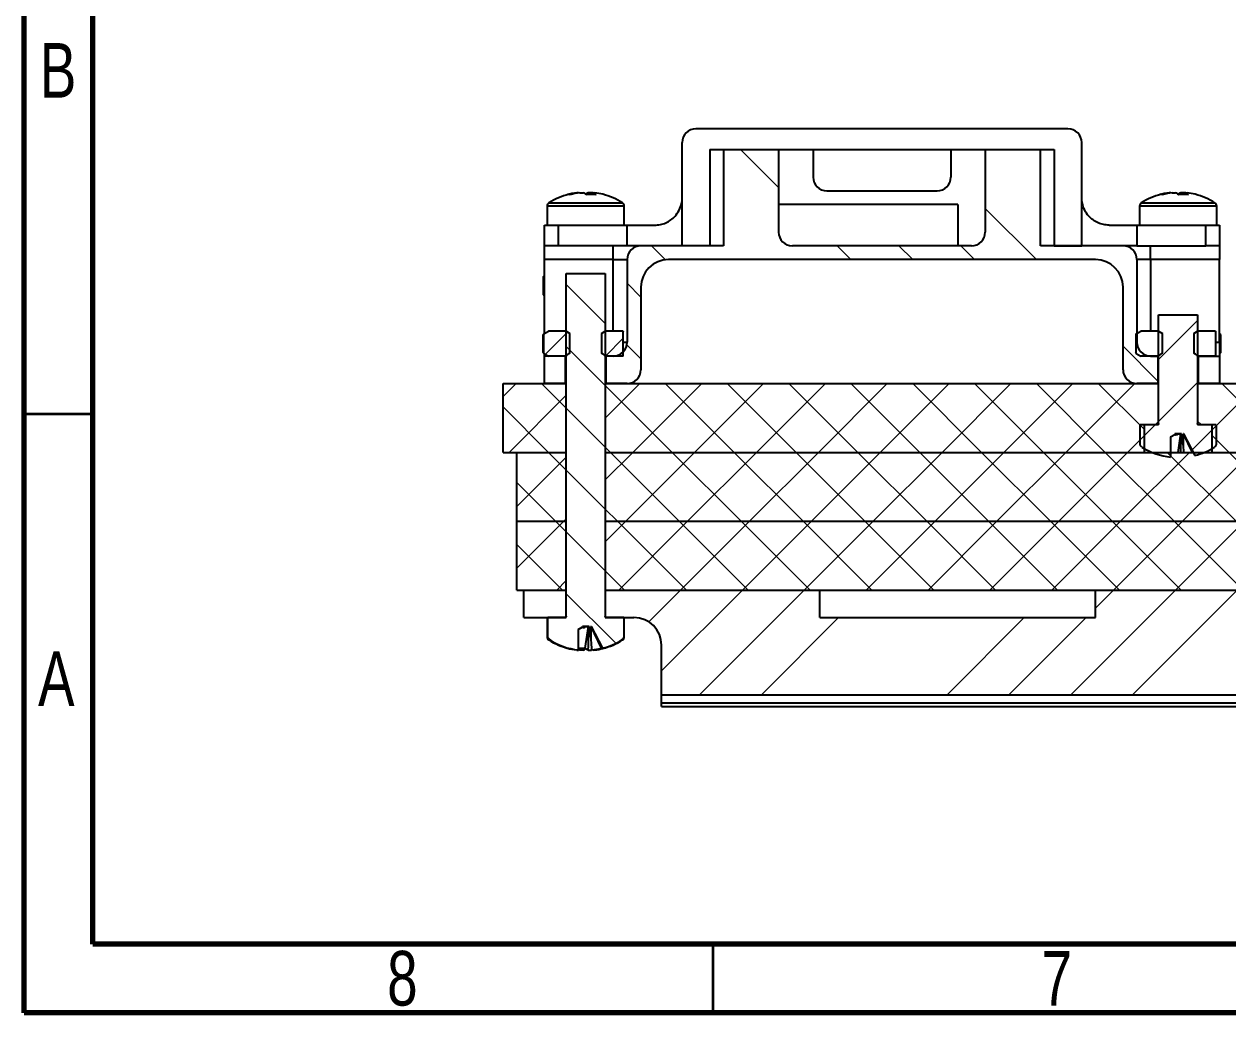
# Model space of a CAD drawing. Header units: millimetres. Extents: x 15 to 415, y 5 to 292.
# Drawn here: x 15 to 102.4, y 5 to 76.8 of the extents above; entities that cross this region are included whole.
import ezdxf

# ---------------------------------------------------------------- set-up
doc = ezdxf.new("R2010")
doc.units = ezdxf.units.MM
doc.styles.add('SLDTEXTSTYLE0', font='TXT', dxfattribs={"width": 0.75})

msp = doc.modelspace()

# ---------------------------------------------------------------- hatches: boundary and pattern name
at = {"linetype": 'Continuous', "lineweight": 18}
h = msp.add_hatch(dxfattribs=at)
h.set_pattern_fill('ANSI34', angle=90, style=0)
edge = h.paths.add_edge_path(flags=0)
edge.add_arc((83.771, 61.715), 1, 270, 360, ccw=False)
edge.add_line((83.771, 60.715), (70.771, 60.715))
edge.add_arc((70.771, 61.715), 1, 180, 270, ccw=False)
edge.add_line((69.771, 61.715), (69.771, 67.715))
edge.add_line((69.771, 67.715), (65.771, 67.715))
edge.add_line((65.771, 67.715), (65.771, 60.715))
edge.add_line((65.771, 60.715), (59.771, 60.715))
edge.add_arc((59.771, 59.715), 1, 90, 180)
edge.add_line((58.771, 59.715), (58.771, 53.715))
edge.add_arc((57.771, 53.715), 1, 270, 360, ccw=False)
edge.add_line((57.771, 52.715), (57.238, 52.715))
edge.add_line((57.238, 52.715), (57.238, 50.715))
edge.add_line((57.238, 50.715), (58.771, 50.715))
edge.add_arc((58.771, 51.715), 1, 270, 360)
edge.add_line((59.771, 51.715), (59.771, 57.715))
edge.add_arc((61.771, 57.715), 2, 90, 180, ccw=False)
edge.add_line((61.771, 59.715), (92.771, 59.715))
edge.add_arc((92.771, 57.715), 2, 0, 90, ccw=False)
edge.add_line((94.771, 57.715), (94.771, 51.715))
edge.add_arc((95.771, 51.715), 1, 180, 270)
edge.add_line((95.771, 50.715), (97.304, 50.715))
edge.add_line((97.304, 50.715), (97.304, 52.715))
edge.add_line((97.304, 52.715), (96.771, 52.715))
edge.add_arc((96.771, 53.715), 1, 180, 270, ccw=False)
edge.add_line((95.771, 53.715), (95.771, 59.715))
edge.add_arc((94.771, 59.715), 1, 0, 90)
edge.add_line((94.771, 60.715), (88.771, 60.715))
edge.add_line((88.771, 60.715), (88.771, 67.715))
edge.add_line((88.771, 67.715), (84.771, 67.715))
edge.add_line((84.771, 67.715), (84.771, 61.715))
h = msp.add_hatch(dxfattribs=at)
h.set_pattern_fill('ANSI31', angle=90, style=0)
edge = h.paths.add_edge_path(flags=0)
edge.add_line((57.185, 58.715), (54.357, 58.715))
edge.add_line((54.357, 58.715), (54.357, 33.815))
edge.add_spline(control_points=[(54.357, 33.815), (54.357, 33.805), (54.355, 33.794), (54.351, 33.784), (54.348, 33.774), (54.342, 33.764), (54.336, 33.756), (54.329, 33.747), (54.321, 33.739), (54.311, 33.733), (54.302, 33.727), (54.291, 33.722), (54.28, 33.719), (54.27, 33.717), (54.261, 33.715), (54.251, 33.715)], knot_values=[0, 0, 0, 0, 0.000032, 0.000032, 0.000032, 0.000064, 0.000064, 0.000064, 0.000097, 0.000097, 0.000097, 0.000132, 0.000132, 0.000132, 0.000161, 0.000161, 0.000161, 0.000161], weights=[1, 1, 1, 1, 1, 1, 1, 1, 1, 1, 1, 1, 1, 1, 1, 1], degree=3, periodic=0)
edge.add_line((54.251, 33.715), (53.016, 33.715))
edge.add_line((53.016, 33.715), (53.016, 32.319))
edge.add_spline(control_points=[(53.016, 32.319), (53.016, 32.289), (53.021, 32.259), (53.031, 32.23), (53.041, 32.202), (53.056, 32.174), (53.075, 32.151), (53.094, 32.127), (53.118, 32.107), (53.144, 32.091)], knot_values=[0, 0, 0, 0, 0.00009, 0.00009, 0.00009, 0.000181, 0.000181, 0.000181, 0.000272, 0.000272, 0.000272, 0.000272], weights=[1, 1, 1, 1, 1, 1, 1, 1, 1, 1], degree=3, periodic=0)
edge.add_arc((55.771, 36.315), 4.975, 238.12284, 263.71195)
edge.add_line((55.226, 31.37), (55.226, 32.839))
edge.add_line((55.226, 32.839), (55.52, 33.016))
edge.add_spline(control_points=[(55.52, 33.016), (55.522, 33.032), (55.525, 33.049), (55.528, 33.065)], knot_values=[0.000017, 0.000017, 0.000017, 0.000017, 0.000068, 0.000068, 0.000068, 0.000068], weights=[1, 1, 1, 1], degree=3, periodic=0)
edge.add_spline(control_points=[(55.528, 33.065), (55.688, 33.088), (55.853, 33.088), (56.014, 33.065)], knot_values=[0.000001, 0.000001, 0.000001, 0.000001, 0.000488, 0.000488, 0.000488, 0.000488], weights=[1, 1, 1, 1], degree=3, periodic=0)
edge.add_spline(control_points=[(56.014, 33.065), (56.058, 32.788), (56.094, 32.509), (56.128, 32.23)], knot_values=[0.00447, 0.00447, 0.00447, 0.00447, 0.005315, 0.005315, 0.005315, 0.005315], weights=[1, 1, 1, 1], degree=3, periodic=0)
edge.add_line((56.128, 32.23), (56.128, 33.065))
edge.add_line((56.128, 33.065), (56.167, 33.065))
edge.add_line((56.167, 33.065), (56.989, 31.492))
edge.add_arc((55.771, 36.315), 4.975, 284.17333, 301.87716)
edge.add_spline(control_points=[(58.398, 32.091), (58.424, 32.107), (58.448, 32.128), (58.467, 32.152), (58.486, 32.176), (58.501, 32.203), (58.511, 32.231), (58.521, 32.259), (58.526, 32.289), (58.526, 32.319)], knot_values=[0.000124, 0.000124, 0.000124, 0.000124, 0.000218, 0.000218, 0.000218, 0.000309, 0.000309, 0.000309, 0.000399, 0.000399, 0.000399, 0.000399], weights=[1, 1, 1, 1, 1, 1, 1, 1, 1, 1], degree=3, periodic=0)
edge.add_line((58.526, 32.319), (58.526, 33.715))
edge.add_line((58.526, 33.715), (57.291, 33.715))
edge.add_spline(control_points=[(57.291, 33.715), (57.278, 33.715), (57.266, 33.717), (57.255, 33.721), (57.243, 33.725), (57.232, 33.731), (57.222, 33.739), (57.213, 33.747), (57.205, 33.756), (57.198, 33.766), (57.193, 33.776), (57.189, 33.787), (57.186, 33.798), (57.186, 33.804), (57.185, 33.81), (57.185, 33.815)], knot_values=[0, 0, 0, 0, 0.000037, 0.000037, 0.000037, 0.000074, 0.000074, 0.000074, 0.00011, 0.00011, 0.00011, 0.000144, 0.000144, 0.000144, 0.000161, 0.000161, 0.000161, 0.000161], weights=[1, 1, 1, 1, 1, 1, 1, 1, 1, 1, 1, 1, 1, 1, 1, 1], degree=3, periodic=0)
edge.add_line((57.185, 33.815), (57.185, 58.715))
h = msp.add_hatch(dxfattribs=at)
h.set_pattern_fill('ANSI31', style=0)
edge = h.paths.add_edge_path(flags=0)
edge.add_line((100.185, 55.715), (97.357, 55.715))
edge.add_line((97.357, 55.715), (97.357, 47.815))
edge.add_spline(control_points=[(97.357, 47.815), (97.357, 47.805), (97.355, 47.794), (97.351, 47.784), (97.348, 47.774), (97.342, 47.764), (97.336, 47.756), (97.329, 47.747), (97.321, 47.739), (97.311, 47.733), (97.302, 47.727), (97.291, 47.722), (97.28, 47.719), (97.27, 47.717), (97.261, 47.715), (97.251, 47.715)], knot_values=[0, 0, 0, 0, 0.000032, 0.000032, 0.000032, 0.000064, 0.000064, 0.000064, 0.000097, 0.000097, 0.000097, 0.000132, 0.000132, 0.000132, 0.000161, 0.000161, 0.000161, 0.000161], weights=[1, 1, 1, 1, 1, 1, 1, 1, 1, 1, 1, 1, 1, 1, 1, 1], degree=3, periodic=0)
edge.add_line((97.251, 47.715), (96.016, 47.715))
edge.add_line((96.016, 47.715), (96.016, 46.319))
edge.add_spline(control_points=[(96.016, 46.319), (96.016, 46.289), (96.021, 46.259), (96.031, 46.23), (96.041, 46.202), (96.056, 46.174), (96.075, 46.151), (96.094, 46.127), (96.118, 46.107), (96.144, 46.091)], knot_values=[0, 0, 0, 0, 0.00009, 0.00009, 0.00009, 0.000181, 0.000181, 0.000181, 0.000272, 0.000272, 0.000272, 0.000272], weights=[1, 1, 1, 1, 1, 1, 1, 1, 1, 1], degree=3, periodic=0)
edge.add_arc((98.771, 50.315), 4.975, 238.12284, 263.71195)
edge.add_line((98.226, 45.37), (98.226, 46.839))
edge.add_line((98.226, 46.839), (98.52, 47.016))
edge.add_spline(control_points=[(98.52, 47.016), (98.522, 47.032), (98.525, 47.049), (98.528, 47.065)], knot_values=[0.000017, 0.000017, 0.000017, 0.000017, 0.000068, 0.000068, 0.000068, 0.000068], weights=[1, 1, 1, 1], degree=3, periodic=0)
edge.add_spline(control_points=[(98.528, 47.065), (98.688, 47.088), (98.853, 47.088), (99.014, 47.065)], knot_values=[0.000001, 0.000001, 0.000001, 0.000001, 0.000488, 0.000488, 0.000488, 0.000488], weights=[1, 1, 1, 1], degree=3, periodic=0)
edge.add_spline(control_points=[(99.014, 47.065), (99.058, 46.788), (99.094, 46.509), (99.128, 46.23)], knot_values=[0.00447, 0.00447, 0.00447, 0.00447, 0.005315, 0.005315, 0.005315, 0.005315], weights=[1, 1, 1, 1], degree=3, periodic=0)
edge.add_line((99.128, 46.23), (99.128, 47.065))
edge.add_line((99.128, 47.065), (99.167, 47.065))
edge.add_line((99.167, 47.065), (99.989, 45.492))
edge.add_arc((98.771, 50.315), 4.975, 284.17333, 301.87716)
edge.add_spline(control_points=[(101.398, 46.091), (101.424, 46.107), (101.448, 46.128), (101.467, 46.152), (101.486, 46.176), (101.501, 46.203), (101.511, 46.231), (101.521, 46.259), (101.526, 46.289), (101.526, 46.319)], knot_values=[0.000124, 0.000124, 0.000124, 0.000124, 0.000218, 0.000218, 0.000218, 0.000309, 0.000309, 0.000309, 0.000399, 0.000399, 0.000399, 0.000399], weights=[1, 1, 1, 1, 1, 1, 1, 1, 1, 1], degree=3, periodic=0)
edge.add_line((101.526, 46.319), (101.526, 47.715))
edge.add_line((101.526, 47.715), (100.291, 47.715))
edge.add_spline(control_points=[(100.291, 47.715), (100.278, 47.715), (100.266, 47.717), (100.255, 47.721), (100.243, 47.725), (100.232, 47.731), (100.222, 47.739), (100.213, 47.747), (100.205, 47.756), (100.198, 47.766), (100.193, 47.776), (100.189, 47.787), (100.186, 47.798), (100.186, 47.804), (100.185, 47.81), (100.185, 47.815)], knot_values=[0, 0, 0, 0, 0.000037, 0.000037, 0.000037, 0.000074, 0.000074, 0.000074, 0.00011, 0.00011, 0.00011, 0.000144, 0.000144, 0.000144, 0.000161, 0.000161, 0.000161, 0.000161], weights=[1, 1, 1, 1, 1, 1, 1, 1, 1, 1, 1, 1, 1, 1, 1, 1], degree=3, periodic=0)
edge.add_line((100.185, 47.815), (100.185, 55.715))
h = msp.add_hatch(dxfattribs=at)
h.set_pattern_fill('ANSI31', style=0)
edge = h.paths.add_edge_path(flags=0)
edge.add_spline(control_points=[(53.067, 54.515), (52.955, 54.452), (52.843, 54.388), (52.731, 54.324)], knot_values=[0.003177, 0.003177, 0.003177, 0.003177, 0.003563, 0.003563, 0.003563, 0.003563], weights=[1, 1, 1, 1], degree=3, periodic=0)
edge.add_line((52.731, 54.324), (52.731, 52.906))
edge.add_spline(control_points=[(52.731, 52.906), (52.843, 52.842), (52.955, 52.779), (53.067, 52.715)], knot_values=[0.002025, 0.002025, 0.002025, 0.002025, 0.00241, 0.00241, 0.00241, 0.00241], weights=[1, 1, 1, 1], degree=3, periodic=0)
edge.add_line((53.067, 52.715), (54.357, 52.715))
edge.add_line((54.357, 52.715), (54.357, 52.741))
edge.add_spline(control_points=[(54.357, 52.741), (54.422, 52.784), (54.487, 52.826), (54.552, 52.869), (54.576, 52.884), (54.601, 52.9), (54.625, 52.916)], knot_values=[0.003622, 0.003622, 0.003622, 0.003622, 0.003856, 0.003856, 0.003856, 0.003943, 0.003943, 0.003943, 0.003943], weights=[1, 1, 1, 1, 1, 1, 1], degree=3, periodic=0)
edge.add_line((54.625, 52.916), (54.625, 54.34))
edge.add_spline(control_points=[(54.625, 54.34), (54.535, 54.398), (54.446, 54.456), (54.357, 54.515)], knot_values=[0.006125, 0.006125, 0.006125, 0.006125, 0.006449, 0.006449, 0.006449, 0.006449], weights=[1, 1, 1, 1], degree=3, periodic=0)
edge.add_line((54.357, 54.515), (53.067, 54.515))
h = msp.add_hatch(dxfattribs=at)
h.set_pattern_fill('ANSI31', style=0)
edge = h.paths.add_edge_path(flags=0)
edge.add_spline(control_points=[(58.496, 54.503), (58.489, 54.507), (58.482, 54.511), (58.475, 54.515)], knot_values=[0.002024, 0.002024, 0.002024, 0.002024, 0.002048, 0.002048, 0.002048, 0.002048], weights=[1, 1, 1, 1], degree=3, periodic=0)
edge.add_line((58.475, 54.515), (57.185, 54.515))
edge.add_spline(control_points=[(57.185, 54.515), (57.096, 54.456), (57.006, 54.398), (56.916, 54.34)], knot_values=[0.00324, 0.00324, 0.00324, 0.00324, 0.00356, 0.00356, 0.00356, 0.00356], weights=[1, 1, 1, 1], degree=3, periodic=0)
edge.add_line((56.916, 54.34), (56.916, 52.916))
edge.add_spline(control_points=[(56.916, 52.916), (56.996, 52.865), (57.075, 52.813), (57.155, 52.761), (57.165, 52.754), (57.175, 52.747), (57.185, 52.741)], knot_values=[0.006488, 0.006488, 0.006488, 0.006488, 0.006771, 0.006771, 0.006771, 0.006807, 0.006807, 0.006807, 0.006807], weights=[1, 1, 1, 1, 1, 1, 1], degree=3, periodic=0)
edge.add_line((57.185, 52.741), (57.185, 52.715))
edge.add_line((57.185, 52.715), (58.475, 52.715))
edge.add_spline(control_points=[(58.475, 52.715), (58.482, 52.719), (58.489, 52.723), (58.496, 52.727)], knot_values=[0.00351, 0.00351, 0.00351, 0.00351, 0.003534, 0.003534, 0.003534, 0.003534], weights=[1, 1, 1, 1], degree=3, periodic=0)
edge.add_line((58.496, 52.727), (58.496, 54.503))
h = msp.add_hatch(dxfattribs=at)
h.set_pattern_fill('ANSI31', style=0)
edge = h.paths.add_edge_path(flags=0)
edge.add_spline(control_points=[(96.067, 54.515), (95.955, 54.452), (95.843, 54.388), (95.731, 54.324)], knot_values=[0.003177, 0.003177, 0.003177, 0.003177, 0.003563, 0.003563, 0.003563, 0.003563], weights=[1, 1, 1, 1], degree=3, periodic=0)
edge.add_line((95.731, 54.324), (95.731, 52.906))
edge.add_spline(control_points=[(95.731, 52.906), (95.843, 52.842), (95.955, 52.779), (96.067, 52.715)], knot_values=[0.002025, 0.002025, 0.002025, 0.002025, 0.00241, 0.00241, 0.00241, 0.00241], weights=[1, 1, 1, 1], degree=3, periodic=0)
edge.add_line((96.067, 52.715), (97.357, 52.715))
edge.add_line((97.357, 52.715), (97.357, 52.741))
edge.add_spline(control_points=[(97.357, 52.741), (97.422, 52.784), (97.487, 52.826), (97.552, 52.869), (97.576, 52.884), (97.601, 52.9), (97.625, 52.916)], knot_values=[0.003622, 0.003622, 0.003622, 0.003622, 0.003856, 0.003856, 0.003856, 0.003943, 0.003943, 0.003943, 0.003943], weights=[1, 1, 1, 1, 1, 1, 1], degree=3, periodic=0)
edge.add_line((97.625, 52.916), (97.625, 54.34))
edge.add_spline(control_points=[(97.625, 54.34), (97.535, 54.398), (97.446, 54.456), (97.357, 54.515)], knot_values=[0.006125, 0.006125, 0.006125, 0.006125, 0.006449, 0.006449, 0.006449, 0.006449], weights=[1, 1, 1, 1], degree=3, periodic=0)
edge.add_line((97.357, 54.515), (96.067, 54.515))
h = msp.add_hatch(dxfattribs=at)
h.set_pattern_fill('ANSI31', style=0)
edge = h.paths.add_edge_path(flags=0)
edge.add_spline(control_points=[(101.496, 54.503), (101.489, 54.507), (101.482, 54.511), (101.475, 54.515)], knot_values=[0.002024, 0.002024, 0.002024, 0.002024, 0.002048, 0.002048, 0.002048, 0.002048], weights=[1, 1, 1, 1], degree=3, periodic=0)
edge.add_line((101.475, 54.515), (100.185, 54.515))
edge.add_spline(control_points=[(100.185, 54.515), (100.096, 54.456), (100.006, 54.398), (99.916, 54.34)], knot_values=[0.00324, 0.00324, 0.00324, 0.00324, 0.00356, 0.00356, 0.00356, 0.00356], weights=[1, 1, 1, 1], degree=3, periodic=0)
edge.add_line((99.916, 54.34), (99.916, 52.916))
edge.add_spline(control_points=[(99.916, 52.916), (99.996, 52.865), (100.075, 52.813), (100.155, 52.761), (100.165, 52.754), (100.175, 52.747), (100.185, 52.741)], knot_values=[0.006488, 0.006488, 0.006488, 0.006488, 0.006771, 0.006771, 0.006771, 0.006807, 0.006807, 0.006807, 0.006807], weights=[1, 1, 1, 1, 1, 1, 1], degree=3, periodic=0)
edge.add_line((100.185, 52.741), (100.185, 52.715))
edge.add_line((100.185, 52.715), (101.475, 52.715))
edge.add_spline(control_points=[(101.475, 52.715), (101.482, 52.719), (101.489, 52.723), (101.496, 52.727)], knot_values=[0.00351, 0.00351, 0.00351, 0.00351, 0.003534, 0.003534, 0.003534, 0.003534], weights=[1, 1, 1, 1], degree=3, periodic=0)
edge.add_line((101.496, 52.727), (101.496, 54.503))
h = msp.add_hatch(dxfattribs=at)
h.set_pattern_fill('ANSI34', angle=90, style=0)
h.paths.add_polyline_path([(52.771, 52.715), (52.771, 50.715), (54.304, 50.715), (54.304, 52.715)], flags=0)
h = msp.add_hatch(dxfattribs=at)
h.set_pattern_fill('ANSI34', angle=90, style=0)
h.paths.add_polyline_path([(101.771, 50.715), (101.771, 52.715), (100.238, 52.715), (100.238, 50.715)], flags=0)
h = msp.add_hatch(dxfattribs=at)
h.set_pattern_fill('ANSI37', style=0)
h.paths.add_polyline_path([(49.771, 50.715), (49.771, 45.715), (54.357, 45.715), (54.357, 50.715)], flags=0)
h = msp.add_hatch(dxfattribs=at)
h.set_pattern_fill('ANSI37', style=0)
h.paths.add_polyline_path([(97.357, 50.715), (57.185, 50.715), (57.185, 45.715), (96.321, 45.715), (96.321, 47.715), (97.357, 47.715)], flags=0)
h = msp.add_hatch(dxfattribs=at)
h.set_pattern_fill('ANSI37', style=0)
h.paths.add_polyline_path([(105.271, 50.715), (100.185, 50.715), (100.185, 47.715), (101.22, 47.715), (101.22, 45.715), (105.271, 45.715)], flags=0)
h = msp.add_hatch(dxfattribs=at)
h.set_pattern_fill('ANSI37', angle=90, style=0)
h.paths.add_polyline_path([(50.771, 40.715), (54.359, 40.715), (54.359, 45.715), (50.771, 45.715)], flags=0)
h = msp.add_hatch(dxfattribs=at)
h.set_pattern_fill('ANSI37', angle=90, style=0)
h.paths.add_polyline_path([(105.271, 45.715), (57.187, 45.715), (57.187, 40.715), (105.271, 40.715)], flags=0)
h = msp.add_hatch(dxfattribs=at)
h.set_pattern_fill('ANSI37', style=0)
h.paths.add_polyline_path([(50.771, 35.715), (54.359, 35.715), (54.359, 40.715), (50.771, 40.715)], flags=0)
h = msp.add_hatch(dxfattribs=at)
h.set_pattern_fill('ANSI37', style=0)
h.paths.add_polyline_path([(105.271, 40.715), (57.187, 40.715), (57.187, 35.715), (105.271, 35.715)], flags=0)
h = msp.add_hatch(dxfattribs=at)
h.set_pattern_fill('ANSI34', style=0)
h.paths.add_polyline_path([(51.271, 35.715), (51.271, 33.715), (54.357, 33.715), (54.357, 35.715)], flags=0)
h = msp.add_hatch(dxfattribs=at)
h.set_pattern_fill('ANSI34', style=0)
edge = h.paths.add_edge_path(flags=0)
edge.add_line((92.771, 35.715), (92.771, 33.715))
edge.add_line((92.771, 33.715), (72.771, 33.715))
edge.add_line((72.771, 33.715), (72.771, 35.715))
edge.add_line((72.771, 35.715), (57.185, 35.715))
edge.add_line((57.185, 35.715), (57.185, 33.715))
edge.add_line((57.185, 33.715), (59.271, 33.715))
edge.add_arc((59.271, 31.715), 2, 0, 90, ccw=False)
edge.add_line((61.271, 31.715), (61.271, 28.115))
edge.add_line((61.271, 28.115), (103.823, 28.115))
edge.add_spline(control_points=[(103.823, 28.115), (103.828, 28.115), (103.833, 28.115), (103.838, 28.116), (103.86, 28.118), (103.881, 28.124), (103.901, 28.134), (103.92, 28.143), (103.938, 28.157), (103.953, 28.172), (103.974, 28.194), (103.991, 28.22), (104.002, 28.248), (104.014, 28.28), (104.021, 28.315), (104.021, 28.348)], knot_values=[0, 0, 0, 0, 0.000016, 0.000016, 0.000016, 0.000082, 0.000082, 0.000082, 0.000147, 0.000147, 0.000147, 0.00024, 0.00024, 0.00024, 0.000344, 0.000344, 0.000344, 0.000344], weights=[1, 1, 1, 1, 1, 1, 1, 1, 1, 1, 1, 1, 1, 1, 1, 1], degree=3, periodic=0)
edge.add_line((104.021, 28.348), (104.021, 33.715))
edge.add_line((104.021, 33.715), (105.271, 33.715))
edge.add_line((105.271, 33.715), (105.271, 35.715))
edge.add_line((105.271, 35.715), (92.771, 35.715))

# ---------------------------------------------------------------- linework, layer by layer
at = {"color": 7, "linetype": 'Continuous', "lineweight": 70}
for p, q in [((15, 5), (15, 292)), ((20, 10), (20, 287)), ((410, 10), (20, 10)), ((415, 5), (15, 5))]:
    msp.add_line(p, q, dxfattribs=at)
at = {"color": 7, "linetype": 'Continuous', "lineweight": 25}
for p, q in [((90.771, 69.215), (63.771, 69.215)), ((62.771, 64.215), (62.771, 68.215)), ((91.771, 64.215), (91.771, 68.215)), ((64.771, 67.715), (89.771, 67.715)), ((64.771, 67.715), (64.771, 60.715)), ((65.771, 67.715), (65.771, 60.715)), ((65.771, 67.715), (69.771, 67.715)), ((69.771, 67.715), (69.771, 61.715)), ((72.271, 67.715), (72.271, 65.715)), ((82.271, 67.715), (82.271, 65.715)), ((84.771, 67.715), (84.771, 61.715)), ((84.771, 67.715), (88.771, 67.715)), ((88.771, 60.715), (88.771, 67.715)), ((89.771, 67.715), (89.771, 60.715)), ((73.271, 64.715), (81.271, 64.715)), ((55.249, 64.569), (55.121, 64.569)), ((55.343, 64.569), (55.587, 64.569)), ((56.199, 64.569), (55.955, 64.569)), ((55.958, 64.427), (55.955, 64.569)), ((56.199, 64.569), (56.187, 64.427)), ((56.293, 64.569), (56.289, 64.427)), ((56.293, 64.569), (56.42, 64.569)), ((62.771, 60.715), (62.771, 64.215)), ((91.771, 60.715), (91.771, 64.215)), ((98.249, 64.569), (98.121, 64.569)), ((98.343, 64.569), (98.587, 64.569)), ((99.199, 64.569), (98.955, 64.569)), ((98.958, 64.427), (98.955, 64.569)), ((99.199, 64.569), (99.187, 64.427)), ((99.293, 64.569), (99.289, 64.427)), ((99.293, 64.569), (99.42, 64.569)), ((52.971, 63.612), (52.971, 62.215)), ((58.571, 62.215), (58.571, 63.612)), ((82.771, 63.715), (69.771, 63.715)), ((82.771, 63.715), (82.771, 60.715)), ((95.971, 63.612), (95.971, 62.215)), ((101.571, 62.215), (101.571, 63.612)), ((52.771, 60.715), (52.771, 62.215)), ((52.771, 62.215), (53.771, 62.215)), ((53.771, 62.215), (53.771, 60.715)), ((53.771, 62.215), (58.771, 62.215)), ((58.771, 60.715), (58.771, 62.215)), ((58.771, 62.215), (60.771, 62.215)), ((93.771, 62.215), (95.771, 62.215)), ((95.771, 62.215), (95.771, 60.715)), ((95.771, 62.215), (100.771, 62.215)), ((100.771, 60.715), (100.771, 62.215)), ((100.771, 62.215), (101.771, 62.215)), ((101.771, 62.215), (101.771, 60.715)), ((52.771, 59.715), (52.771, 60.715)), ((53.771, 60.715), (52.771, 60.715)), ((58.771, 60.715), (53.771, 60.715)), ((57.771, 59.715), (57.771, 60.715)), ((59.771, 60.715), (58.771, 60.715)), ((65.771, 60.715), (59.771, 60.715)), ((64.771, 60.715), (62.771, 60.715)), ((83.771, 60.715), (70.771, 60.715)), ((94.771, 60.715), (88.771, 60.715)), ((89.771, 60.715), (91.771, 60.715)), ((95.771, 60.715), (94.771, 60.715)), ((95.771, 60.715), (100.771, 60.715)), ((96.771, 59.715), (96.771, 60.715)), ((101.771, 60.715), (100.771, 60.715)), ((101.771, 60.715), (101.771, 59.715)), ((57.771, 59.715), (52.771, 59.715)), ((52.771, 54.347), (52.771, 59.715)), ((57.771, 59.715), (58.771, 59.715)), ((58.771, 59.715), (58.771, 53.715)), ((92.771, 59.715), (61.771, 59.715)), ((95.771, 59.715), (95.771, 53.715)), ((96.771, 59.715), (95.771, 59.715)), ((101.771, 59.715), (96.771, 59.715)), ((101.771, 53.715), (101.771, 59.715)), ((52.671, 58.47), (52.771, 58.556)), ((54.357, 33.815), (54.357, 58.715)), ((54.357, 58.715), (57.185, 58.715)), ((57.185, 58.715), (57.185, 33.815)), ((52.671, 58.47), (52.671, 57.161)), ((59.771, 57.715), (59.771, 51.715)), ((94.771, 51.715), (94.771, 57.715)), ((52.671, 57.161), (52.771, 57.075)), ((97.357, 47.815), (97.357, 55.715)), ((97.357, 55.715), (100.185, 55.715)), ((100.185, 55.715), (100.185, 47.815)), ((52.731, 54.324), (52.671, 54.27)), ((52.671, 52.961), (52.671, 54.27)), ((52.731, 54.324), (53.067, 54.515)), ((52.731, 52.906), (52.731, 54.324)), ((54.357, 54.515), (53.067, 54.515)), ((54.357, 54.515), (54.625, 54.34)), ((54.625, 52.916), (54.625, 54.34)), ((56.916, 54.34), (57.185, 54.515)), ((56.916, 54.34), (56.916, 52.916)), ((58.475, 54.515), (57.185, 54.515)), ((58.475, 54.515), (58.496, 54.503)), ((58.496, 52.727), (58.496, 54.503)), ((95.731, 54.324), (95.671, 54.27)), ((95.731, 54.324), (96.067, 54.515)), ((95.731, 52.906), (95.731, 54.324)), ((97.357, 54.515), (96.067, 54.515)), ((97.357, 54.515), (97.625, 54.34)), ((97.625, 52.916), (97.625, 54.34)), ((99.916, 54.34), (100.185, 54.515)), ((99.916, 54.34), (99.916, 52.916)), ((101.475, 54.515), (100.185, 54.515)), ((101.475, 54.515), (101.496, 54.503)), ((101.496, 52.727), (101.496, 54.503)), ((101.87, 54.27), (101.771, 54.356)), ((101.87, 54.27), (101.771, 54.303)), ((101.87, 52.961), (101.87, 54.27)), ((101.771, 53.715), (101.771, 52.715)), ((52.731, 52.906), (52.671, 52.961)), ((52.731, 52.906), (53.067, 52.715)), ((52.771, 52.715), (52.771, 52.868)), ((52.771, 50.715), (52.771, 52.715)), ((54.304, 52.715), (52.771, 52.715)), ((54.357, 52.715), (53.067, 52.715)), ((54.304, 50.715), (54.304, 52.715)), ((54.357, 52.741), (54.357, 52.715)), ((57.185, 52.715), (57.185, 52.741)), ((58.475, 52.715), (57.185, 52.715)), ((57.238, 52.715), (57.238, 50.715)), ((57.771, 52.715), (57.238, 52.715)), ((58.475, 52.715), (58.496, 52.727)), ((95.731, 52.906), (95.671, 52.961)), ((95.731, 52.906), (96.067, 52.715)), ((97.357, 52.715), (96.067, 52.715)), ((96.771, 52.715), (97.304, 52.715)), ((97.304, 52.715), (97.304, 50.715)), ((97.357, 52.741), (97.357, 52.715)), ((100.185, 52.715), (100.185, 52.741)), ((101.475, 52.715), (100.185, 52.715)), ((100.238, 50.715), (100.238, 52.715)), ((100.238, 52.715), (101.771, 52.715)), ((101.475, 52.715), (101.496, 52.727)), ((101.87, 52.961), (101.771, 52.927)), ((101.87, 52.961), (101.771, 52.875)), ((101.771, 52.715), (101.771, 50.715)), ((49.771, 45.715), (49.771, 50.715)), ((49.771, 50.715), (54.357, 50.715)), ((54.304, 50.715), (52.771, 50.715)), ((54.357, 45.715), (54.357, 50.715)), ((57.185, 50.715), (57.185, 45.715)), ((57.185, 50.715), (97.357, 50.715)), ((58.771, 50.715), (57.238, 50.715)), ((97.304, 50.715), (95.771, 50.715)), ((97.357, 47.715), (97.357, 50.715)), ((100.185, 50.715), (100.185, 47.715)), ((100.185, 50.715), (105.271, 50.715)), ((101.771, 50.715), (100.238, 50.715)), ((96.016, 46.319), (96.016, 47.715)), ((97.251, 47.715), (96.016, 47.715)), ((96.321, 45.715), (96.321, 47.715)), ((97.357, 47.715), (96.321, 47.715)), ((101.22, 47.715), (100.185, 47.715)), ((101.526, 47.715), (100.291, 47.715)), ((101.22, 47.715), (101.22, 45.715)), ((101.526, 47.715), (101.526, 46.319)), ((98.226, 46.839), (98.52, 47.016)), ((98.226, 46.839), (98.226, 45.37)), ((98.528, 47.065), (98.52, 47.016)), ((99.014, 47.065), (98.528, 47.065)), ((98.528, 47.065), (98.78, 47.065)), ((98.764, 45.715), (98.966, 47.065)), ((98.78, 47.065), (98.999, 47.065)), ((98.999, 47.065), (99.014, 47.065)), ((99.128, 46.23), (99.014, 47.065)), ((99.167, 47.065), (99.128, 47.065)), ((99.128, 47.065), (99.128, 46.23)), ((99.805, 45.715), (99.163, 47.065)), ((99.167, 47.065), (99.989, 45.492)), ((49.771, 45.715), (54.357, 45.715)), ((50.771, 40.715), (50.771, 45.715)), ((50.771, 45.715), (54.359, 45.715)), ((54.359, 40.715), (54.359, 45.715)), ((57.185, 45.715), (96.321, 45.715)), ((57.187, 45.715), (57.187, 40.715)), ((57.187, 45.715), (105.271, 45.715)), ((99.128, 46.23), (99.17, 45.715)), ((101.22, 45.715), (105.271, 45.715)), ((50.771, 35.715), (50.771, 40.715)), ((50.771, 40.715), (54.359, 40.715)), ((54.359, 35.715), (54.359, 40.715)), ((57.187, 40.715), (57.187, 35.715)), ((57.187, 40.715), (105.271, 40.715)), ((50.771, 35.715), (54.359, 35.715)), ((51.271, 33.715), (51.271, 35.715)), ((51.271, 35.715), (54.357, 35.715)), ((54.357, 33.715), (54.357, 35.715)), ((57.185, 35.715), (57.185, 33.715)), ((57.185, 35.715), (72.771, 35.715)), ((57.187, 35.715), (105.271, 35.715)), ((72.771, 33.715), (72.771, 35.715)), ((92.771, 35.715), (105.271, 35.715)), ((92.771, 33.715), (92.771, 35.715)), ((51.271, 33.715), (54.357, 33.715)), ((52.971, 33.715), (52.971, 32.319)), ((53.016, 32.319), (53.016, 33.715)), ((54.251, 33.715), (53.016, 33.715)), ((57.185, 33.715), (59.271, 33.715)), ((58.526, 33.715), (57.291, 33.715)), ((58.526, 33.715), (58.526, 32.319)), ((58.571, 32.319), (58.571, 33.715)), ((72.771, 33.715), (92.771, 33.715)), ((55.226, 32.839), (55.52, 33.016)), ((55.226, 32.839), (55.226, 31.37)), ((55.528, 33.065), (55.52, 33.016)), ((56.014, 33.065), (55.528, 33.065)), ((55.528, 33.065), (55.78, 33.065)), ((55.732, 31.503), (55.966, 33.065)), ((55.78, 33.065), (55.999, 33.065)), ((55.999, 33.065), (56.014, 33.065)), ((56.128, 32.23), (56.014, 33.065)), ((56.167, 33.065), (56.128, 33.065)), ((56.128, 33.065), (56.128, 32.23)), ((56.906, 31.503), (56.163, 33.065)), ((56.167, 33.065), (56.989, 31.492)), ((61.271, 28.115), (61.271, 31.715)), ((55.121, 31.361), (55.249, 31.361)), ((55.587, 31.361), (55.343, 31.361)), ((55.955, 31.361), (56.199, 31.361)), ((56.42, 31.361), (56.293, 31.361)), ((61.271, 28.115), (103.823, 28.115)), ((61.271, 27.533), (61.271, 28.115)), ((61.271, 27.533), (104.023, 27.533)), ((61.271, 27.248), (61.271, 27.533)), ((61.271, 27.248), (104.628, 27.248))]:
    msp.add_line(p, q, dxfattribs=at)
at = {"color": 8, "linetype": 'Continuous', "lineweight": 25}
for p, q in [((53.096, 63.84), (56.572, 63.84)), ((56.572, 63.84), (58.445, 63.84)), ((96.096, 63.84), (99.572, 63.84)), ((99.572, 63.84), (101.445, 63.84)), ((52.971, 63.612), (56.61, 63.612)), ((56.61, 63.612), (58.571, 63.612)), ((95.971, 63.612), (99.61, 63.612)), ((99.61, 63.612), (101.571, 63.612)), ((57.771, 54.515), (57.771, 59.715)), ((96.771, 59.715), (96.771, 54.515)), ((58.496, 53.715), (58.771, 53.715)), ((101.496, 53.715), (101.771, 53.715)), ((53.016, 32.319), (52.971, 32.319)), ((53.144, 32.091), (53.096, 32.091)), ((58.445, 32.091), (58.398, 32.091)), ((58.571, 32.319), (58.526, 32.319))]:
    msp.add_line(p, q, dxfattribs=at)
at = {"color": 7, "linetype": 'Continuous', "lineweight": 35}
for p, q in [((20, 48.5), (15, 48.5)), ((65, 10), (65, 5))]:
    msp.add_line(p, q, dxfattribs=at)
at = {"color": 7, "linetype": 'Continuous', "lineweight": 25, "flags": 128}
for points in [[(56.294, 64.557), (56.288, 64.558), (56.199, 64.569)], [(99.294, 64.557), (99.288, 64.558), (99.199, 64.569)], [(55.343, 31.361), (55.253, 31.373), (55.248, 31.373)], [(56.293, 31.361), (56.321, 31.373), (56.336, 31.38)]]:
    msp.add_lwpolyline(points, dxfattribs=at)
at = {"color": 7, "linetype": 'Continuous', "lineweight": 25}
for centre, radius, start, end in [((63.771, 68.215), 1, 90, 180), ((90.771, 68.215), 1, 0, 90), ((73.271, 65.715), 1, 180, 270), ((81.271, 65.715), 1, 270, 0), ((53.241, 63.612), 0.27, 122.33603, 180), ((55.771, 59.615), 5, 104.29544, 122.33603), ((55.663, 60.039), 4.563, 96.81961, 105.89016), ((54.524, 63.942), 0.497, 77.11893, 102.88107), ((55.885, 60.039), 4.563, 96.81961, 105.89016), ((55.32, 63.907), 0.714, 46.76127, 68.05876), ((56.209, 63.931), 0.688, 111.74554, 129.62253), ((56.162, 59.454), 4.986, 85.94012, 94.05988), ((56.026, 63.907), 0.714, 46.76127, 68.05876), ((55.879, 60.041), 4.561, 75.70121, 83.18157), ((55.771, 59.615), 5, 57.66397, 75.70456), ((58.301, 63.612), 0.27, 0, 57.66397), ((96.241, 63.612), 0.27, 122.33603, 180), ((98.771, 59.615), 5, 104.29544, 122.33603), ((98.663, 60.039), 4.563, 96.81961, 105.89016), ((97.524, 63.942), 0.497, 77.11893, 102.88107), ((98.885, 60.039), 4.563, 96.81961, 105.89016), ((98.32, 63.907), 0.714, 46.76127, 68.05876), ((99.209, 63.931), 0.688, 111.74554, 129.62253), ((99.162, 59.454), 4.986, 85.94012, 94.05988), ((99.026, 63.907), 0.714, 46.76127, 68.05876), ((98.879, 60.041), 4.561, 75.70121, 83.18157), ((98.771, 59.615), 5, 57.66397, 75.70456), ((101.301, 63.612), 0.27, 0, 57.66397), ((70.771, 61.715), 1, 180, 270), ((83.771, 61.715), 1, 270, 0), ((59.771, 59.715), 1, 90, 180), ((94.771, 59.715), 1, 0, 90), ((61.771, 57.715), 2, 90, 180), ((92.771, 57.715), 2, 0, 90), ((57.771, 53.715), 1, 270, 0), ((96.771, 53.715), 1, 180, 270), ((58.771, 51.715), 1, 270, 0), ((95.771, 51.715), 1, 180, 270), ((98.771, 50.315), 4.975, 238.12284, 263.71195), ((98.771, 50.315), 4.975, 284.17333, 301.87716), ((59.271, 31.715), 2, 0, 90), ((53.241, 32.319), 0.27, 180, 237.66397), ((55.771, 36.315), 5, 237.66397, 255.70456), ((55.771, 36.315), 4.975, 238.12284, 263.71195), ((54.519, 31.941), 0.45, 256.41227, 274.23961), ((55.663, 35.892), 4.563, 254.10984, 263.18039), ((55.378, 36.524), 5.033, 268.54935, 274.03885), ((55.341, 31.985), 0.671, 291.51804, 309.85003), ((56.221, 32.023), 0.714, 226.76127, 248.05876), ((55.657, 35.892), 4.563, 276.81961, 285.89016), ((55.879, 35.888), 4.559, 276.81722, 284.3), ((57.031, 32.108), 0.618, 258.30352, 266.05184), ((55.771, 36.315), 4.975, 284.17333, 301.87716), ((55.771, 36.315), 5, 284.29544, 302.33603), ((58.301, 32.319), 0.27, 302.33603, 0)]:
    msp.add_arc(centre, radius, start, end, dxfattribs=at)
for centre in [(98.75, 47.985), (55.75, 33.985)]:
    msp.add_ellipse(centre, major_axis=(0.187, 0.982), ratio=0.457928, start_param=3.043433, end_param=3.598023, dxfattribs=at)
for points, knots in [([(60.771, 62.215), (60.913, 62.224), (61.204, 62.243), (61.601, 62.381), (61.961, 62.59), (62.301, 62.898), (62.574, 63.3), (62.736, 63.758), (62.771, 64.069), (62.771, 64.213), (62.771, 64.215)], [0, 0, 0, 0, 0.106864, 0.2182, 0.345815, 0.476977, 0.656703, 0.841507, 0.997312, 1, 1, 1, 1]), ([(93.771, 62.215), (93.626, 62.225), (93.336, 62.244), (92.936, 62.383), (92.579, 62.591), (92.238, 62.901), (91.966, 63.302), (91.805, 63.76), (91.771, 64.069), (91.771, 64.213), (91.771, 64.215)], [0, 0, 0, 0, 0.108971, 0.218186, 0.347476, 0.476965, 0.659129, 0.841503, 0.997312, 1, 1, 1, 1]), ([(54.625, 52.916), (54.601, 52.9), (54.511, 52.842), (54.422, 52.783), (54.357, 52.741)], [0, 0, 0, 0, 0.2708584, 1, 1, 1, 1]), ([(57.185, 52.741), (57.175, 52.747), (57.086, 52.806), (56.996, 52.864), (56.916, 52.916)], [0, 0, 0, 0, 0.1136771, 1, 1, 1, 1]), ([(97.625, 52.916), (97.601, 52.9), (97.511, 52.842), (97.422, 52.783), (97.357, 52.741)], [0, 0, 0, 0, 0.270858, 1, 1, 1, 1]), ([(100.185, 52.741), (100.175, 52.747), (100.086, 52.806), (99.996, 52.864), (99.916, 52.916)], [0, 0, 0, 0, 0.1136771, 1, 1, 1, 1]), ([(97.357, 47.815), (97.356, 47.805), (97.353, 47.783), (97.337, 47.754), (97.312, 47.732), (97.282, 47.718), (97.261, 47.716), (97.251, 47.715)], [0, 0, 0, 0, 0.198858, 0.39876, 0.603728, 0.819747, 1, 1, 1, 1]), ([(100.291, 47.715), (100.278, 47.716), (100.254, 47.719), (100.221, 47.737), (100.197, 47.765), (100.186, 47.793), (100.185, 47.81), (100.185, 47.815)], [0, 0, 0, 0, 0.227697, 0.457773, 0.682472, 0.895224, 1, 1, 1, 1]), ([(96.144, 46.091), (96.119, 46.109), (96.071, 46.146), (96.025, 46.228), (96.019, 46.289), (96.016, 46.319)], [0, 0, 0, 0, 0.33428, 0.6701, 1, 1, 1, 1]), ([(98.964, 45.715), (98.973, 46.074), (98.984, 46.524), (98.997, 46.974), (98.999, 47.065)], [0, 0, 0, 0, 0.797251, 1, 1, 1, 1]), ([(101.526, 46.319), (101.523, 46.289), (101.517, 46.229), (101.471, 46.147), (101.423, 46.11), (101.398, 46.091)], [0, 0, 0, 0, 0.328807, 0.658263, 1, 1, 1, 1]), ([(54.357, 33.815), (54.356, 33.805), (54.353, 33.783), (54.337, 33.754), (54.312, 33.732), (54.282, 33.718), (54.261, 33.716), (54.251, 33.715)], [0, 0, 0, 0, 0.198858, 0.39876, 0.603728, 0.819747, 1, 1, 1, 1]), ([(57.291, 33.715), (57.278, 33.716), (57.254, 33.719), (57.221, 33.737), (57.197, 33.765), (57.186, 33.793), (57.185, 33.81), (57.185, 33.815)], [0, 0, 0, 0, 0.227697, 0.457773, 0.682472, 0.895224, 1, 1, 1, 1]), ([(55.955, 31.361), (55.956, 31.427), (55.968, 31.904), (55.983, 32.473), (55.997, 32.974), (55.999, 33.065)], [0, 0, 0, 0, 0.116743, 0.839382, 1, 1, 1, 1]), ([(53.144, 32.091), (53.119, 32.109), (53.071, 32.146), (53.025, 32.228), (53.019, 32.289), (53.016, 32.319)], [0, 0, 0, 0, 0.3342798, 0.6701003, 1, 1, 1, 1]), ([(56.128, 32.23), (56.146, 32.007), (56.17, 31.717), (56.193, 31.427), (56.199, 31.361)], [0, 0, 0, 0, 0.7709236, 1, 1, 1, 1]), ([(58.526, 32.319), (58.523, 32.289), (58.517, 32.229), (58.471, 32.147), (58.423, 32.11), (58.398, 32.091)], [0, 0, 0, 0, 0.328807, 0.658263, 1, 1, 1, 1])]:
    msp.add_open_spline(points, degree=3, knots=knots, dxfattribs=at)

# ---------------------------------------------------------------- texts
at = {"color": 7, "linetype": 'Continuous', "lineweight": 0, "char_height": 3.969, "attachment_point": 2, "style": 'SLDTEXTSTYLE0'}
for s, insert in [('B', (17.471, 75.446)), ('A', (17.34, 31.254)), ('8', (42.46, 9.504)), ('7', (89.96, 9.504))]:
    msp.add_mtext(s, dxfattribs=dict(at, insert=insert))

doc.saveas('drawing.dxf')
